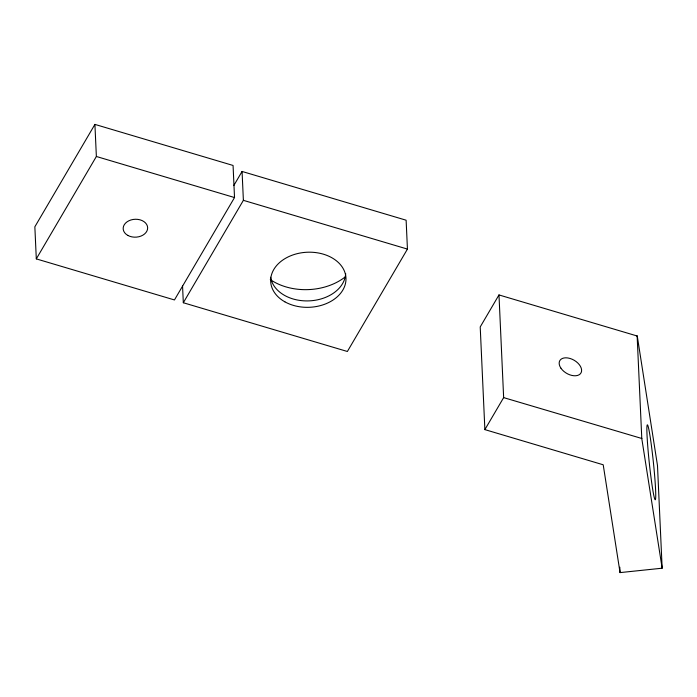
<?xml version="1.0" encoding="UTF-8"?>
<svg xmlns="http://www.w3.org/2000/svg" width="697" height="697" viewBox="0 0 697 697"><rect width="100%" height="100%" fill="white"/><g stroke="black" fill="none" stroke-linecap="round" stroke-linejoin="round"><path stroke-width="1.05" d="M94.914 124.397L34.85 226.804L36.305 258.892L174.459 299.945L234.523 197.547L233.068 165.459L94.914 124.397L96.369 156.485L36.305 258.892M233.878 185.419L242.068 171.453L406.124 220.208L407.44 249.09L347.376 351.488L183.32 302.742L182.536 285.622M183.32 302.742L243.384 200.335L242.068 171.453M662.15 568.203L641.798 438.674L637.136 335.989L498.982 294.936L480.216 326.937L484.877 429.613L603.21 464.786L620.051 572.603L662.15 568.203L657.489 465.518L637.232 335.832L636.762 335.876M484.877 429.613L503.643 397.612L498.982 294.936M641.423 438.561L641.893 438.509L503.643 397.612M96.369 156.485L234.523 197.547M243.384 200.335L407.44 249.09M619.807 567.192L620.051 572.603M345.442 276.753A52.989 38.753 -2.6 0 1 270.27 279.575M345.677 273.546A37.682 27.558 -2.6 0 1 309.494 300.86A37.682 27.558 -2.6 0 1 270.619 277.258M560.858 368.086A12.25 7.545 30.4 0 0 580.305 373.862A12.25 7.545 30.4 0 0 570.015 358.458A12.25 7.545 30.4 0 0 560.858 368.086M647.469 442.525A37.682 2.065 84 0 0 655.128 499.714A37.682 2.065 84 0 0 651.268 444.52A37.682 2.065 84 0 0 647.469 442.525M284.881 301.836A37.682 27.558 -2.6 0 0 345.573 283.052A37.682 27.558 -2.6 0 0 294.526 254.405A37.682 27.558 -2.6 0 0 284.881 301.836M127.795 235.394A12.25 8.956 -2.6 0 0 147.52 229.287A12.25 8.956 -2.6 0 0 130.931 219.973A12.25 8.956 -2.6 0 0 127.795 235.394"/></g></svg>
